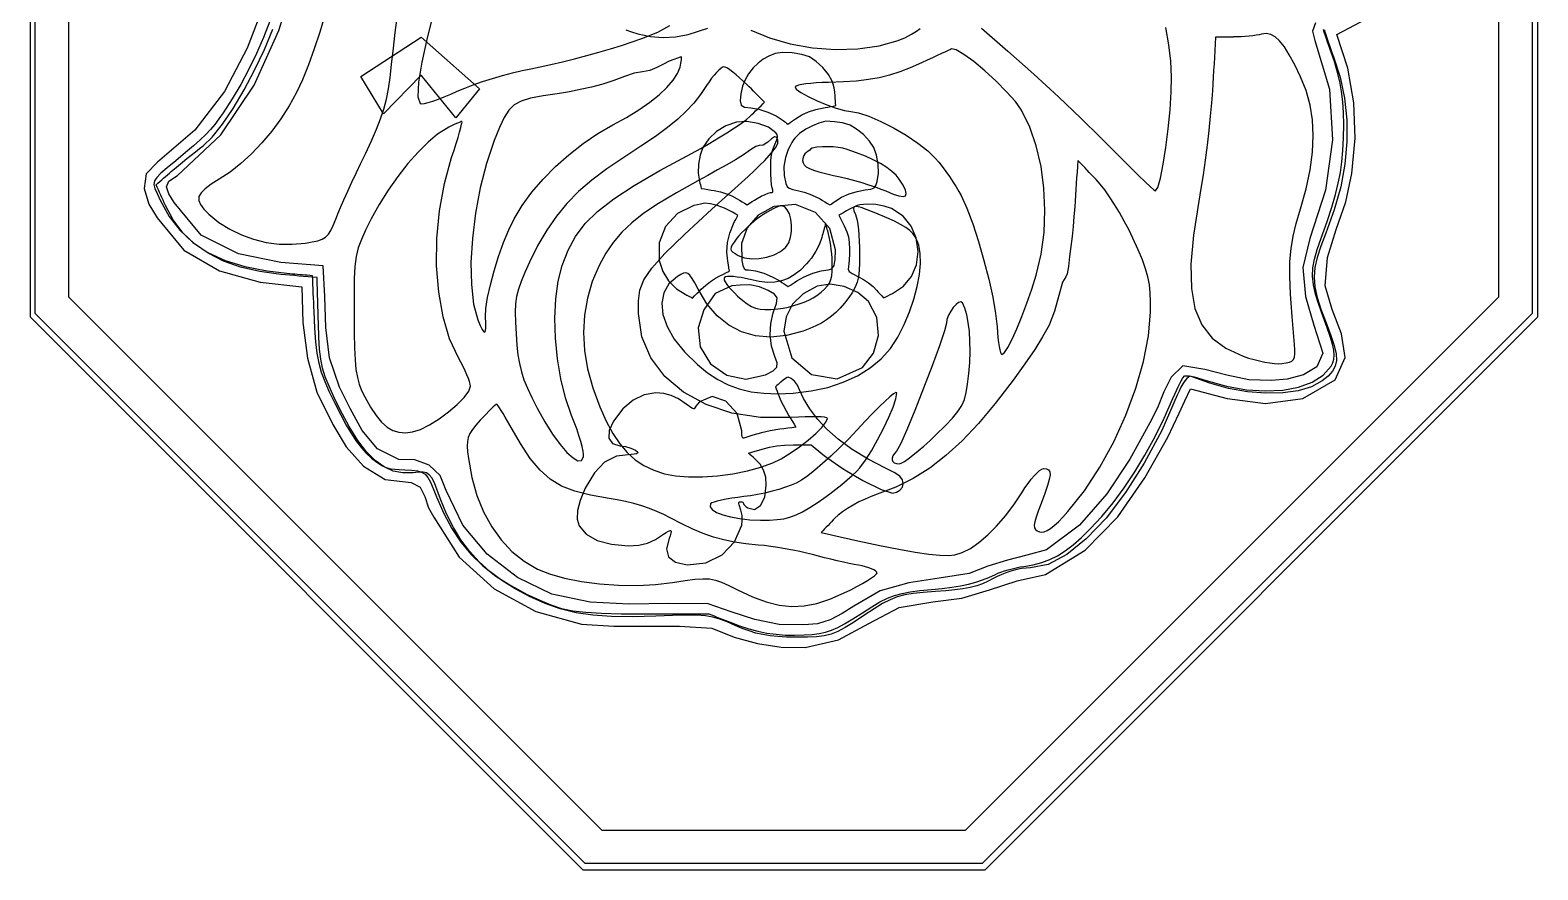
# Model space of a CAD drawing. Extents: x 0 to 60, y 0 to 125.
# Drawn here: x 0.1 to 60.1, y 0.1 to 33.5 of the extents above; entities that cross this region are included whole.
import ezdxf

# ---------------------------------------------------------------- set-up
doc = ezdxf.new("R2010")
doc.units = 0
doc.layers.get('0').update_dxf_attribs({"linetype": 'CONTINUOUS'})
for name, color, linetype in [('grapes', 7, 'CONTINUOUS'), ('outer', 7, 'CONTINUOUS'), ('rose', 7, 'CONTINUOUS'), ('specLid', 7, 'CONTINUOUS'), ('specRim', 7, 'CONTINUOUS'), ('uros_logo', 7, 'CONTINUOUS')]:
    doc.layers.add(name, color=color, linetype=linetype)

msp = doc.modelspace()

# ---------------------------------------------------------------- linework, layer by layer
at = {"color": 1}
msp.add_lwpolyline([(9.668632, 33.887349), (9.413859, 33.238763), (9.135271, 32.602152), (8.834647, 31.981392), (8.513765, 31.380338), (8.174411, 30.802911), (7.818367, 30.252922), (7.646279, 30.006674), (7.481023, 29.787891), (7.310089, 29.58395), (7.12097, 29.382099), (6.901152, 29.169745), (6.638135, 28.934186), (6.319404, 28.662724), (5.932454, 28.342763), (5.586612, 28.060294), (5.334983, 27.846961), (5.168727, 27.680406), (5.079004, 27.538377), (5.05699, 27.398519), (5.093815, 27.238578), (5.180649, 27.036225), (5.308651, 26.769181), (5.669993, 26.122142), (6.101327, 25.563607), (6.609957, 25.089527), (7.203187, 24.695827), (7.88832, 24.378459), (8.672664, 24.133349), (9.563515, 23.956449), (10.568186, 23.843684), (10.666817, 23.836011), (10.765448, 23.828338), (10.86408, 23.820665), (10.962711, 23.812992), (11.061342, 23.805319), (11.159974, 23.797646), (11.258602, 23.789973), (11.357234, 23.7823), (11.36496, 23.603257), (11.372685, 23.424213), (11.380411, 23.245196), (11.388137, 23.066153), (11.395863, 22.887109), (11.403589, 22.708092), (11.411315, 22.529049), (11.41904, 22.350005), (11.451719, 21.686536), (11.491081, 21.142606), (11.544059, 20.687893), (11.617597, 20.292024), (11.718628, 19.924676), (11.854092, 19.55553), (12.030929, 19.154263), (12.256079, 18.690501), (12.492695, 18.228539), (12.713511, 17.825896), (12.922405, 17.477123), (13.123253, 17.176821), (13.319926, 16.91954), (13.516305, 16.69983), (13.716258, 16.512293), (13.923665, 16.351453), (14.044275, 16.270147), (14.154416, 16.20543), (14.261961, 16.155), (14.374787, 16.116741), (14.500782, 16.088484), (14.647816, 16.068111), (14.823777, 16.053294), (15.036539, 16.041653), (15.321064, 16.026042), (15.541623, 16.000378), (15.712219, 15.952647), (15.846841, 15.871182), (15.959488, 15.744182), (16.064159, 15.559873), (16.174845, 15.306429), (16.305544, 14.972101), (16.588825, 14.310881), (16.909468, 13.711309), (17.272728, 13.167723), (17.683867, 12.67446), (18.148136, 12.225886), (18.670791, 11.816311), (19.257095, 11.440126), (19.912298, 11.091644), (20.415922, 10.853889), (20.856934, 10.670692), (21.278971, 10.534934), (21.72568, 10.439393), (22.240702, 10.376899), (22.867682, 10.34036), (23.650261, 10.322633), (24.632085, 10.316812), (24.946286, 10.316812), (25.260483, 10.316812), (25.574681, 10.316812), (25.888877, 10.316812), (26.203075, 10.316812), (26.517272, 10.316812), (26.83147, 10.316812), (27.145666, 10.316812), (27.250504, 10.274531), (27.355343, 10.23233), (27.460176, 10.190023), (27.565014, 10.147822), (27.66985, 10.105621), (27.774686, 10.063394), (27.879522, 10.021193), (27.98436, 9.978992), (28.359632, 9.837757), (28.727429, 9.719912), (29.090646, 9.625032), (29.45216, 9.552536), (29.814856, 9.502054), (30.181621, 9.473029), (30.555334, 9.465092), (30.938887, 9.477527), (31.256131, 9.50081), (31.530051, 9.535577), (31.778286, 9.58852), (32.01848, 9.66636), (32.268273, 9.775845), (32.545305, 9.92372), (32.867218, 10.11676), (33.251657, 10.361659), (33.626823, 10.598937), (33.951083, 10.787347), (34.24544, 10.933926), (34.530901, 11.045791), (34.828465, 11.129929), (35.159141, 11.193482), (35.543932, 11.243435), (36.003839, 11.286933), (36.431107, 11.327864), (36.813974, 11.375356), (37.158941, 11.431078), (37.472504, 11.496483), (37.761153, 11.573079), (38.031386, 11.662429), (38.289696, 11.766066), (38.542579, 11.885526), (38.64461, 11.931907), (38.767575, 11.979109), (38.906799, 12.025729), (39.057606, 12.07047), (39.215311, 12.112009), (39.375244, 12.149077), (39.532721, 12.180404), (39.68307, 12.204481), (40.054704, 12.268986), (40.395392, 12.357542), (40.714601, 12.475467), (41.02178, 12.628132), (41.326394, 12.820828), (41.637901, 13.058926), (41.965754, 13.347772), (42.31942, 13.692682), (42.783348, 14.192612), (43.234175, 14.738315), (43.670933, 15.328283), (44.092652, 15.960981), (44.498367, 16.634875), (44.8871, 17.348429), (45.257885, 18.100137), (45.609751, 18.88841), (45.679786, 19.050149), (45.74925, 19.204401), (45.816348, 19.347594), (45.879242, 19.476076), (45.936136, 19.586248), (45.9852, 19.674487), (46.02462, 19.737113), (46.052584, 19.77061), (46.089335, 19.785955), (46.148207, 19.790453), (46.228627, 19.784368), (46.330039, 19.767699), (46.45188, 19.740632), (46.593593, 19.703194), (46.754611, 19.655542), (46.934377, 19.59781), (47.744922, 19.371406), (48.533642, 19.233929), (49.284527, 19.183526), (49.981577, 19.218266), (50.608785, 19.336429), (51.150143, 19.536083), (51.58965, 19.81543), (51.911299, 20.172565), (51.978884, 20.300491), (52.018868, 20.442307), (52.029663, 20.607751), (52.00966, 20.806532), (51.957252, 21.048441), (51.870847, 21.34316), (51.748842, 21.700427), (51.589648, 22.129978), (51.410744, 22.621494), (51.28122, 23.039298), (51.200483, 23.406037), (51.167947, 23.744386), (51.183028, 24.076967), (51.245118, 24.426481), (51.353637, 24.815551), (51.507997, 25.266851), (51.742548, 25.92905), (51.931156, 26.496713), (52.079119, 26.993706), (52.191747, 27.443789), (52.274334, 27.870826), (52.332182, 28.298631), (52.370594, 28.751015), (52.394883, 29.251818), (52.405916, 29.771777), (52.398693, 30.243794), (52.371343, 30.680383), (52.321977, 31.094112), (52.248725, 31.497495), (52.149699, 31.903075), (52.023025, 32.323418), (51.866812, 32.771043), (51.812408, 32.92031), (51.761656, 33.062868), (51.715658, 33.195363), (51.675537, 33.314463), (51.642398, 33.416788), (51.617342, 33.49897), (51.601493, 33.55767)], dxfattribs=at)
at = {"layer": 'grapes', "color": 7}
for points in [[(29.778057, 32.601935), (29.530751, 32.504343), (29.309422, 32.380383), (29.105495, 32.224464), (28.910394, 32.030922), (28.719478, 31.794755), (28.580792, 31.559858), (28.483798, 31.304376), (28.417951, 31.006297), (28.388479, 30.724595), (28.430194, 30.557749), (28.565578, 30.473849), (28.817107, 30.441094), (29.133279, 30.388918), (29.484095, 30.276232), (29.823126, 30.121054), (30.103958, 29.941428), (30.14854, 29.906371), (30.193125, 29.871287), (30.237707, 29.83623), (30.28229, 29.801173), (30.359286, 29.854142), (30.436282, 29.907112), (30.513279, 29.960081), (30.590275, 30.013051), (30.846508, 30.172939), (31.100929, 30.290123), (31.394928, 30.380319), (31.769896, 30.459218), (31.874787, 30.478268), (31.979678, 30.497318), (32.08457, 30.516368), (32.189461, 30.535418), (32.184328, 30.628974), (32.179195, 30.722531), (32.174062, 30.816061), (32.16893, 30.909644), (32.153584, 31.072892), (32.126641, 31.240717), (32.091949, 31.393461), (32.053378, 31.51128), (31.901309, 31.773562), (31.673696, 32.04759), (31.409049, 32.29278), (31.145884, 32.468511), (30.844177, 32.569573), (30.458677, 32.630978), (30.074798, 32.644392), (29.777957, 32.601517), (29.777973, 32.601535), (29.777986, 32.601556), (29.778002, 32.601593)], [(28.241083, 29.870017), (27.823417, 29.73037), (27.449526, 29.50775), (27.136268, 29.21483), (26.9005, 28.86423), (26.790907, 28.562791), (26.728484, 28.20645), (26.718112, 27.843706), (26.764732, 27.522952), (26.783861, 27.45215), (26.802991, 27.381347), (26.82212, 27.310545), (26.841249, 27.239742), (26.970525, 27.218046), (27.0998, 27.19635), (27.229073, 27.174655), (27.358346, 27.152959), (27.611523, 27.100095), (27.84498, 27.029531), (28.062502, 26.93989), (28.267856, 26.829797), (28.365955, 26.770715), (28.464055, 26.71166), (28.562152, 26.652579), (28.660254, 26.593498), (28.759684, 26.653373), (28.859115, 26.713248), (28.958548, 26.773123), (29.057978, 26.832998), (29.222972, 26.925999), (29.378216, 27.002146), (29.506267, 27.053581), (29.589666, 27.072631), (29.656537, 27.079511), (29.688599, 27.107212), (29.689922, 27.165606), (29.663887, 27.264692), (29.640815, 27.386189), (29.622242, 27.574916), (29.610044, 27.805077), (29.606181, 28.050875), (29.614489, 28.354722), (29.640313, 28.592583), (29.688612, 28.793825), (29.764344, 28.987764), (29.847092, 29.179296), (29.879467, 29.298147), (29.864518, 29.379295), (29.805288, 29.457717), (29.510836, 29.670336), (29.103661, 29.82271), (28.656285, 29.895682), (28.241228, 29.870282), (28.241252, 29.870282), (28.241273, 29.870282), (28.241297, 29.870282)], [(31.51303, 29.842157), (31.271466, 29.730317), (30.995778, 29.59837), (30.750446, 29.423004), (30.560872, 29.241553), (30.512054, 29.172126), (30.44649, 29.062827), (30.372772, 28.92863), (30.29948, 28.784459), (30.187135, 28.465874), (30.131617, 28.109771), (30.135718, 27.754727), (30.202229, 27.439264), (30.255204, 27.322186), (30.336706, 27.246859), (30.48192, 27.193281), (30.726027, 27.141476), (30.936943, 27.089776), (31.159592, 27.014476), (31.375897, 26.922401), (31.567762, 26.820484), (31.665801, 26.761455), (31.763842, 26.7024), (31.861881, 26.643371), (31.959922, 26.584343), (32.009695, 26.619771), (32.059469, 26.655198), (32.109242, 26.690653), (32.159016, 26.72608), (32.424144, 26.887529), (32.721504, 27.020217), (33.037752, 27.119119), (33.359525, 27.179205), (33.591753, 27.212093), (33.719663, 27.25866), (33.787372, 27.349994), (33.83899, 27.517105), (33.886578, 27.840717), (33.87692, 28.204783), (33.814754, 28.561785), (33.704827, 28.864178), (33.532197, 29.123654), (33.292676, 29.381517), (33.023229, 29.602973), (32.760826, 29.75323), (32.463392, 29.845411), (32.136841, 29.892348), (31.79886, 29.909811), (31.513099, 29.84221), (31.513083, 29.842183), (31.513067, 29.842183), (31.513054, 29.842157)], [(26.550147, 26.555239), (25.896211, 26.23631), (25.417288, 25.718574), (25.159127, 25.074181), (25.167461, 24.375179), (25.313606, 23.933192), (25.541725, 23.559548), (25.856716, 23.247975), (26.263505, 22.992387), (26.319443, 22.96413), (26.375379, 22.935846), (26.431317, 22.907588), (26.487253, 22.879304), (26.5757, 22.967754), (26.664148, 23.056178), (26.752595, 23.144628), (26.841043, 23.233078), (27.008667, 23.384288), (27.203519, 23.534492), (27.40142, 23.666307), (27.578188, 23.762377), (27.727034, 23.832121), (27.848933, 23.892288), (27.931298, 23.936447), (27.961548, 23.958142), (27.955992, 23.995396), (27.940804, 24.082047), (27.918315, 24.205131), (27.890801, 24.351684), (27.858075, 24.70858), (27.888129, 25.085161), (27.978627, 25.465711), (28.127235, 25.834488), (28.168468, 25.918122), (28.209703, 26.001757), (28.250938, 26.085392), (28.292171, 26.169), (28.220273, 26.211042), (28.148375, 26.253085), (28.076477, 26.295127), (28.00458, 26.337169), (27.762838, 26.453454), (27.478559, 26.553942), (27.201953, 26.623395), (26.983225, 26.646679), (26.916626, 26.638477), (26.812778, 26.618633), (26.685889, 26.589979)], [(29.731843, 26.527061), (29.107712, 26.179583), (28.667075, 25.671637), (28.439105, 25.052379), (28.452969, 24.370972), (28.500279, 24.168301), (28.548407, 24.055906), (28.616209, 24.007672), (28.722542, 23.997354), (29.00172, 23.962614), (29.329488, 23.868237), (29.664096, 23.72896), (29.963774, 23.559495), (30.048488, 23.502768), (30.133202, 23.446042), (30.217916, 23.389315), (30.302631, 23.332615), (30.386956, 23.389209), (30.471284, 23.445803), (30.555609, 23.502424), (30.639937, 23.559019), (30.9398, 23.728749), (31.275347, 23.868184), (31.604793, 23.962614), (31.886349, 23.997354), (32.03455, 24.035851), (32.127599, 24.166978), (32.174142, 24.414231), (32.18282, 24.800999), (31.953096, 25.647004), (31.380593, 26.27822), (30.596456, 26.602361)], [(33.156095, 26.589688), (33.04569, 26.55926), (32.908726, 26.496422), (32.762631, 26.426572), (32.624854, 26.351616), (32.547395, 26.306213), (32.469935, 26.260811), (32.392476, 26.215408), (32.315017, 26.170032), (32.367415, 26.064305), (32.419813, 25.958577), (32.472211, 25.852876), (32.524609, 25.747149), (32.62999, 25.51421), (32.6949, 25.308179), (32.728544, 25.089368), (32.74016, 24.818064), (32.738837, 24.607086), (32.72992, 24.406796), (32.71513, 24.239844), (32.696054, 24.128825), (32.679729, 24.022648), (32.720938, 23.939992), (32.849544, 23.850669), (33.095418, 23.72441), (33.298184, 23.611829), (33.496069, 23.478453), (33.674284, 23.335208), (33.818048, 23.192941), (33.8863, 23.115392), (33.954549, 23.037869), (34.022801, 22.96032), (34.091053, 22.882797), (34.180543, 22.927379), (34.27003, 22.971988), (34.359523, 23.01657), (34.449013, 23.061179), (34.88552, 23.354602), (35.204157, 23.736819), (35.399356, 24.198728), (35.46555, 24.731175), (35.397793, 25.273333), (35.197371, 25.742016), (34.86806, 26.131059), (34.413633, 26.434404), (34.124046, 26.540396), (33.784568, 26.605721), (33.445287, 26.608367), (33.156293, 26.589582), (33.156275, 26.589582), (33.156259, 26.589582), (33.156241, 26.589582)], [(28.056488, 23.366296), (27.399475, 23.053188), (26.938595, 22.405356), (26.723039, 21.688971), (26.802009, 20.942052), (27.212841, 20.25694), (27.850825, 19.813419), (28.612433, 19.655913), (29.394147, 19.828897), (29.697812, 19.986139), (29.844976, 20.126051), (29.860983, 20.296892), (29.771191, 20.546897), (29.638847, 20.963536), (29.583015, 21.415339), (29.605001, 21.867511), (29.706093, 22.285235), (29.833675, 22.665098), (29.854604, 22.889967), (29.751885, 23.037075), (29.508534, 23.183707), (29.162793, 23.323143), (28.77502, 23.403893), (28.390998, 23.397543), (28.056531, 23.366349), (28.056523, 23.366349), (28.056515, 23.366349), (28.056504, 23.366349)], [(31.447456, 23.346188), (30.888495, 23.049881), (30.474102, 22.64155), (30.216501, 22.137783), (30.127921, 21.555197), (30.4421, 20.499298), (31.226447, 19.834612), (32.24369, 19.67028), (33.256539, 20.115494), (33.695601, 20.685671), (33.886784, 21.382319), (33.82099, 22.102699), (33.489131, 22.744102), (33.067065, 23.101131), (32.531133, 23.336689), (31.963785, 23.426462)], [(30.010285, 19.540502), (29.954667, 19.49293), (29.899051, 19.445357), (29.843436, 19.397785), (29.78782, 19.350213), (29.8217, 19.261499), (29.855583, 19.172784), (29.889465, 19.084043), (29.923345, 18.995328), (29.997373, 18.822105), (30.098798, 18.612846), (30.214255, 18.393904), (30.330383, 18.191656), (30.398267, 18.079473), (30.466154, 17.96729), (30.534041, 17.855106), (30.601925, 17.742923), (30.443392, 17.721492), (30.284859, 17.70006), (30.126326, 17.678629), (29.967793, 17.657198), (29.585891, 17.59645), (29.230764, 17.520276), (28.886724, 17.424841), (28.538085, 17.306228), (28.498321, 17.309932), (28.471185, 17.357637), (28.455654, 17.45294), (28.450707, 17.599413), (28.266887, 18.281165), (27.820181, 18.771517), (27.267715, 18.96326), (26.766618, 18.749107), (26.687894, 18.659969), (26.623426, 18.57763), (26.579868, 18.511273), (26.56386, 18.470051), (26.538328, 18.465553), (26.468806, 18.49889), (26.365909, 18.564136), (26.240267, 18.655153), (25.929479, 18.868698), (25.644216, 19.00779), (25.355495, 19.083302), (25.034336, 19.106056), (24.571966, 19.032872), (24.130549, 18.817237), (23.718825, 18.464944), (23.345541, 17.981815), (23.174543, 17.607959), (23.165256, 17.299614), (23.309552, 17.087974), (23.599345, 17.004259), (23.818949, 16.974467), (24.043117, 16.90938), (24.223505, 16.826354), (24.311759, 16.742719), (24.305462, 16.706762), (24.259488, 16.680833), (24.174197, 16.665222), (24.049938, 16.659931), (23.471998, 16.586112), (22.994264, 16.350527), (22.588163, 15.932062), (22.225118, 15.309551), (22.024654, 14.830814), (21.916622, 14.422377), (21.900879, 14.08334), (21.977254, 13.81275), (22.255296, 13.488239), (22.696378, 13.240113), (23.266594, 13.082024), (23.932034, 13.027573), (24.348692, 13.051121), (24.698265, 13.127559), (25.017532, 13.268794), (25.343279, 13.486704), (25.442292, 13.556105), (25.52998, 13.606349), (25.596827, 13.632807), (25.633315, 13.630161), (25.640962, 13.591876), (25.629108, 13.520201), (25.600068, 13.4254), (25.556179, 13.317715), (25.450192, 12.904727), (25.539275, 12.585904), (25.816235, 12.37138), (26.273895, 12.271262), (27.017385, 12.348414), (27.666429, 12.664036), (28.164277, 13.177168), (28.454186, 13.846802), (28.474056, 14.02357), (28.461753, 14.224786), (28.418724, 14.437934), (28.346458, 14.650474), (28.329895, 14.706169), (28.334155, 14.744163), (28.360005, 14.765859), (28.408207, 14.772738), (28.45181, 14.767446), (28.487537, 14.752894), (28.511693, 14.731198), (28.520583, 14.704687), (28.53368, 14.66963), (28.569362, 14.624518), (28.622188, 14.575226), (28.686718, 14.527575), (28.960998, 14.466456), (29.198591, 14.624439), (29.365831, 14.96046), (29.429059, 15.433429), (29.403447, 15.7545), (29.321916, 16.027101), (29.177461, 16.26713), (28.963062, 16.490492), (28.901644, 16.544255), (28.840226, 16.597992), (28.778806, 16.651755), (28.717388, 16.705518), (28.854395, 16.746608), (28.991398, 16.787724), (29.128405, 16.828814), (29.265409, 16.869904), (29.56012, 16.947877), (29.846333, 16.9991), (30.153797, 17.027569), (30.51226, 17.037359), (30.686967, 17.037359), (30.861674, 17.037359), (31.036381, 17.037359), (31.211088, 17.037359), (31.366713, 16.911523), (31.522341, 16.785687), (31.677966, 16.659851), (31.833594, 16.534016), (32.483077, 16.080044), (33.271556, 15.619669), (33.995573, 15.262825), (34.451645, 15.119448), (34.607752, 15.151277), (34.745071, 15.234912), (34.84275, 15.352466), (34.879942, 15.486107), (34.851814, 15.651763), (34.743214, 15.793341), (34.517818, 15.942434), (34.139302, 16.130658), (33.479027, 16.471283), (32.850194, 16.856595), (32.28946, 17.262228), (31.833467, 17.663786), (31.483593, 18.05103), (31.164355, 18.472564), (30.908905, 18.880578), (30.750398, 19.227129), (30.665763, 19.409639), (30.54863, 19.569817), (30.420428, 19.683747), (30.302599, 19.727483), (30.257927, 19.712666), (30.187915, 19.671947), (30.102167, 19.611542), (30.010271, 19.537697), (30.010293, 19.537882), (30.010309, 19.538067), (30.01033, 19.538253)]]:
    msp.add_lwpolyline(points, close=True, dxfattribs=at)
at = {"layer": 'outer', "color": 7}
for points in [[(51.282787, 33.831569), (51.159951, 33.501758), (51.262459, 33.126828), (51.841298, 31.185737), (51.960718, 29.175671), (51.680564, 27.170183), (51.060674, 25.242826), (50.776054, 24.091995), (50.888933, 22.943175), (51.217509, 21.80507), (51.579975, 20.686465), (51.339706, 20.144625), (50.810545, 19.820457), (50.155321, 19.656707), (49.536863, 19.596143), (48.635708, 19.619691), (47.757217, 19.807757), (46.885601, 20.037124), (46.005062, 20.18463), (45.545111, 19.735261), (45.242991, 19.143309), (44.993815, 18.504843), (44.692695, 17.91596), (43.899789, 16.471124), (42.981286, 15.083623), (41.889951, 13.848469), (40.57855, 12.860568), (39.801413, 12.65078), (39.021935, 12.446495), (38.250701, 12.21345), (37.498282, 11.91754), (36.305369, 11.73339), (35.106264, 11.554029), (33.955226, 11.231555), (32.906529, 10.61804), (32.449496, 10.32385), (31.971942, 10.083264), (31.46636, 9.924302), (30.925256, 9.874905), (30.925256, 9.874905), (30.925272, 9.874958), (29.935429, 9.887128), (28.97388, 10.089164), (28.034107, 10.394229), (27.109592, 10.715539), (25.548493, 10.732472), (23.976901, 10.706543), (22.418249, 10.781341), (20.895966, 11.100243), (19.524872, 11.768368), (18.318261, 12.686022), (17.348458, 13.839738), (16.687783, 15.216126), (16.452796, 15.817895), (16.012286, 16.22821), (15.437489, 16.443555), (14.799656, 16.460488), (13.956958, 16.876942), (13.344374, 17.607218), (12.869248, 18.483544), (12.438925, 19.338148), (12.04886, 20.494298), (11.897997, 21.703999), (11.857694, 22.935555), (11.799319, 24.157268), (10.114055, 24.294216), (8.428253, 24.642328), (6.942782, 25.378478), (5.85853, 26.679566), (5.647782, 27.022017), (5.560109, 27.297474), (5.654698, 27.532477), (5.99074, 27.753642), (7.725832, 29.377099), (9.043612, 31.342608), (10.022351, 33.52151), (10.740319, 35.78516)], [(9.471946, 34.644023), (8.771748, 32.824989), (7.862963, 31.095355), (6.691954, 29.55085), (5.205089, 28.287174), (4.743611, 27.819232), (4.666477, 27.232281), (4.852738, 26.617231), (5.181443, 26.065072), (6.25047, 24.787082), (7.670878, 23.965233), (9.286227, 23.508483), (10.940074, 23.325815), (10.989839, 21.901722), (11.167441, 20.490885), (11.54226, 19.129577), (12.183694, 17.854207), (12.707257, 16.960127), (13.401979, 16.18511), (14.266602, 15.665627), (15.299864, 15.538151), (15.652508, 15.361065), (15.843998, 14.977631), (15.986796, 14.530353), (16.193382, 14.161789), (17.200045, 12.576723), (18.594811, 11.309687), (20.257564, 10.404891), (22.068186, 9.906575), (23.366729, 9.831831), (24.672437, 9.831831), (25.974255, 9.82892), (27.261124, 9.742904), (28.154588, 9.393839), (29.07497, 9.136162), (30.017214, 8.991435), (30.976281, 8.982095), (32.301973, 9.277264), (33.502448, 9.933827), (34.709217, 10.567134), (36.053787, 10.792559), (37.204565, 10.93628), (38.309328, 11.264602), (39.406716, 11.630335), (40.53537, 11.886452), (42.119562, 12.851413), (43.415396, 14.179304), (44.490284, 15.723729), (45.411647, 17.338402), (45.638742, 17.818885), (45.861801, 18.301326), (46.084916, 18.783661), (46.312188, 19.26388), (47.767491, 18.876847), (49.297579, 18.688491), (50.775049, 18.878382), (52.072494, 19.626147), (52.464035, 20.508453), (52.315513, 21.457619), (51.944742, 22.424856), (51.669531, 23.361428), (51.761418, 24.498316), (52.105387, 25.602474), (52.496057, 26.705549), (52.728041, 27.839208), (52.861232, 29.240124), (52.811065, 30.644823), (52.570148, 32.027006), (52.131088, 33.360442), (53.543196, 34.102722)]]:
    msp.add_lwpolyline(points, dxfattribs=at)
at = {"layer": 'rose', "color": 7}
for points in [[(16.195599, 34.279078), (15.926256, 33.232804), (15.719524, 32.268464), (15.593066, 31.460692), (15.564547, 30.884059), (15.651629, 30.613126), (15.715497, 30.602278), (15.826124, 30.616036), (15.977432, 30.652443), (16.163357, 30.709434), (16.377823, 30.785026), (16.614762, 30.87718), (16.868101, 30.98386), (17.131771, 31.103108), (17.425046, 31.230742), (17.763231, 31.361447), (18.134312, 31.491516), (18.526265, 31.617299), (18.927072, 31.735038), (19.324711, 31.841136), (19.707164, 31.931809), (20.062404, 32.003405), (20.431259, 32.075477), (20.852714, 32.167473), (21.312017, 32.275635), (21.794413, 32.396179), (22.285147, 32.525309), (22.769461, 32.659225), (23.232603, 32.794168), (23.659818, 32.926348), (24.479013, 33.200594), (25.113753, 33.455107), (25.591416, 33.722289)], [(11.845416, 34.096642), (11.655562, 33.456853), (11.437831, 32.796171), (11.203723, 32.151333), (10.964732, 31.559011), (10.732354, 31.055959), (10.440823, 30.526104), (10.110068, 30.010246), (9.74634, 29.515423), (9.355902, 29.048645), (8.945012, 28.616924), (8.519928, 28.227299), (8.086911, 27.886781), (7.652214, 27.602354), (7.33197, 27.404022), (7.093154, 27.227862), (6.933552, 27.066361), (6.85095, 26.911871), (6.843144, 26.756825), (6.907898, 26.593683), (7.043005, 26.414824), (7.246255, 26.212683), (7.644575, 25.889441), (8.077513, 25.614222), (8.539401, 25.388691), (9.024567, 25.214543), (9.527344, 25.093469), (10.042062, 25.027165), (10.563047, 25.017375), (11.084634, 25.065714), (11.360329, 25.11109), (11.578867, 25.160568), (11.751061, 25.222718), (11.887736, 25.306088), (11.999711, 25.419198), (12.097805, 25.570645), (12.192841, 25.768924), (12.295636, 26.022633), (12.377337, 26.224219), (12.48747, 26.48232), (12.621201, 26.786246), (12.773693, 27.125389), (12.940114, 27.489059), (13.115625, 27.866593), (13.295393, 28.247355), (13.474585, 28.620708), (13.71843, 29.136592), (13.917699, 29.59067), (14.078433, 30.003579), (14.206684, 30.395929), (14.308499, 30.788359), (14.389927, 31.201453), (14.457017, 31.655928), (14.515815, 32.172341), (14.586009, 32.820853), (14.661061, 33.441344), (14.740732, 34.032296)], [(28.818866, 33.541086), (29.554408, 33.226253), (30.383707, 32.989144), (31.270656, 32.834292), (32.17915, 32.766122), (33.073074, 32.789167), (33.916322, 32.907909), (34.672787, 33.12681), (34.962251, 33.249182), (35.208613, 33.373983), (35.405754, 33.495469), (35.547555, 33.607819)], [(37.996127, 33.608528), (39.041281, 32.7), (40.07269, 31.77962), (41.054519, 30.878926), (41.950938, 30.029482), (42.726111, 29.262878), (43.147182, 28.836793), (43.544224, 28.439283), (43.90824, 28.07908), (44.230243, 27.764834), (44.50124, 27.505278), (44.71224, 27.309116), (44.854255, 27.185053), (44.918289, 27.141767), (45.008689, 27.278001), (45.111798, 27.649449), (45.219748, 28.200153), (45.324676, 28.874179), (45.418717, 29.615568), (45.494009, 30.368386), (45.542685, 31.076676), (45.556893, 31.684476), (45.526196, 32.295849), (45.44912, 32.95187), (45.329796, 33.636114)], [(51.646332, 33.554715), (51.645538, 33.5286), (51.660567, 33.462698), (51.689983, 33.361397), (51.732316, 33.229158), (51.786117, 33.070361), (51.849921, 32.889426), (51.922279, 32.690771), (52.001726, 32.478798), (52.264113, 31.663151), (52.44037, 30.825613), (52.530593, 29.968416), (52.534879, 29.093783), (52.453324, 28.203936), (52.286031, 27.301099), (52.033092, 26.387467), (51.694605, 25.465315), (51.492075, 24.945699), (51.347644, 24.495352), (51.261379, 24.090117), (51.23336, 23.705889), (51.263655, 23.318539), (51.35233, 22.90391), (51.499465, 22.437926), (51.70512, 21.89643), (51.89798, 21.394913), (52.032359, 20.98756), (52.107093, 20.657572), (52.12101, 20.388147), (52.072988, 20.162431), (51.96185, 19.96365), (51.786442, 19.775002), (51.545603, 19.579607), (51.122653, 19.346192), (50.593992, 19.187442), (49.979923, 19.102669), (49.300738, 19.091028), (48.576743, 19.15204), (47.828232, 19.284861), (47.075505, 19.488776), (46.338866, 19.763095), (46.287439, 19.765741), (46.226259, 19.734044), (46.157603, 19.671894), (46.083752, 19.582385), (46.006986, 19.468588), (45.92959, 19.333571), (45.853845, 19.18043), (45.782032, 19.012235), (45.16341, 17.604493), (44.471146, 16.304516), (43.726194, 15.136963), (42.949501, 14.126414), (42.162022, 13.297554), (41.384708, 12.675016), (40.638507, 12.283406), (39.944375, 12.14741), (39.774902, 12.138944), (39.58962, 12.114337), (39.394092, 12.075232), (39.193888, 12.023268), (38.994566, 11.960032), (38.801693, 11.88714), (38.620837, 11.80623), (38.457558, 11.718865), (38.254731, 11.610306), (38.036958, 11.516247), (37.79974, 11.435681), (37.538575, 11.367578), (37.248963, 11.31093), (36.926396, 11.264708), (36.566377, 11.227904), (36.164401, 11.199488), (35.673517, 11.167182), (35.27337, 11.127574), (34.937791, 11.071932), (34.640613, 10.991473), (34.355676, 10.87749), (34.056805, 10.721254), (33.71784, 10.513979), (33.312609, 10.246988), (32.901148, 9.974864), (32.564619, 9.766928), (32.276125, 9.614581), (32.008751, 9.509277), (31.735592, 9.44247), (31.429742, 9.405534), (31.064294, 9.389924), (30.612339, 9.387013), (30.231537, 9.393099), (29.888616, 9.411355), (29.575778, 9.443052), (29.285231, 9.489804), (29.009178, 9.553198), (28.739827, 9.63469), (28.469386, 9.735813), (28.190052, 9.858077), (27.870341, 10.000979), (27.584503, 10.109749), (27.3049, 10.187616), (27.003894, 10.237754), (26.653842, 10.263419), (26.227112, 10.267917), (25.696056, 10.254158), (25.033042, 10.225742), (24.097325, 10.197114), (23.269346, 10.207698), (22.528825, 10.261408), (21.855495, 10.362214), (21.229084, 10.514032), (20.629316, 10.72083), (20.035922, 10.986525), (19.428627, 11.315058), (18.905506, 11.646052), (18.431637, 12.002895), (18.004277, 12.388869), (17.620665, 12.807307), (17.278051, 13.261491), (16.97368, 13.754754), (16.704802, 14.290376), (16.468665, 14.871692), (16.331584, 15.242532), (16.218922, 15.521641), (16.118412, 15.720845), (16.017796, 15.851946), (15.904814, 15.926797), (15.767202, 15.957224), (15.592701, 15.954578), (15.369049, 15.931559), (14.963472, 15.922564), (14.580638, 15.996488), (14.21545, 16.157699), (13.862808, 16.410535), (13.517612, 16.759414), (13.174765, 17.208756), (12.829169, 17.762925), (12.47572, 18.426341), (12.222347, 18.942543), (12.026092, 19.371671), (11.878997, 19.745183), (11.773108, 20.094539), (11.700478, 20.451144), (11.653149, 20.846537), (11.623161, 21.312098), (11.60255, 21.879312), (11.595856, 22.105636), (11.589162, 22.331934), (11.582468, 22.558232), (11.575774, 22.784557), (11.56908, 23.010855), (11.562386, 23.237153), (11.555692, 23.463478), (11.548998, 23.689776), (11.369471, 23.705915), (11.189945, 23.722055), (11.01042, 23.738194), (10.830895, 23.754334), (10.651368, 23.770474), (10.471843, 23.786613), (10.292315, 23.802753), (10.11279, 23.818892), (9.273013, 23.930202), (8.509527, 24.107447), (7.822017, 24.35081), (7.210174, 24.660479), (6.673681, 25.03661), (6.212229, 25.479417), (5.825507, 25.989084), (5.5132, 26.565796), (5.466819, 26.668666), (5.420438, 26.771509), (5.374056, 26.874379), (5.327675, 26.977223), (5.281296, 27.080066), (5.234912, 27.182936), (5.188533, 27.28578), (5.142152, 27.38865), (5.217767, 27.453499), (5.293379, 27.518322), (5.368992, 27.583171), (5.444605, 27.648021), (5.52022, 27.71287), (5.595832, 27.777693), (5.671445, 27.842542), (5.747058, 27.907392), (5.882241, 28.022035), (6.034779, 28.149221), (6.199442, 28.284687), (6.371001, 28.424202), (6.544229, 28.563558), (6.713898, 28.698522), (6.87478, 28.824834), (7.021648, 28.938314), (7.380933, 29.283621), (7.783629, 29.790484), (8.211003, 30.425536), (8.644326, 31.155442), (9.064871, 31.946731), (9.453906, 32.76614), (9.7927, 33.580252)]]:
    msp.add_lwpolyline(points, dxfattribs=at)
for points in [[(48.021025, 33.26116), (47.932245, 33.26116), (47.843461, 33.26116), (47.754677, 33.26116), (47.665894, 33.26116), (47.577113, 33.26116), (47.488332, 33.26116), (47.399548, 33.26116), (47.310765, 33.26116), (47.294546, 32.994195), (47.278327, 32.727231), (47.262108, 32.460266), (47.245889, 32.193296), (47.22967, 31.926332), (47.213451, 31.659367), (47.197232, 31.392376), (47.181013, 31.125412), (47.146498, 30.650379), (47.097971, 30.118249), (47.037654, 29.54704), (46.967778, 28.954797), (46.890575, 28.359459), (46.808274, 27.779095), (46.723102, 27.231672), (46.637287, 26.735208), (46.423821, 25.380277), (46.324171, 24.228705), (46.343618, 23.262156), (46.487427, 22.462268), (46.760882, 21.810652), (47.169258, 21.289), (47.717829, 20.878896), (48.411873, 20.562058), (48.620219, 20.492525), (48.836577, 20.430163), (49.054638, 20.376188), (49.268099, 20.331764), (49.470648, 20.298083), (49.655975, 20.276387), (49.817781, 20.267656), (49.94975, 20.273212), (50.118927, 20.296495), (50.249028, 20.327213), (50.344307, 20.371769), (50.409011, 20.436592), (50.447392, 20.528138), (50.46369, 20.652863), (50.462102, 20.817222), (50.446995, 21.027645), (50.353898, 22.14072), (50.291676, 23.030831), (50.262519, 23.746846), (50.268631, 24.337555), (50.312195, 24.851772), (50.395409, 25.338315), (50.520469, 25.84605), (50.68957, 26.423767), (50.911743, 27.227386), (51.070416, 27.977189), (51.165592, 28.679207), (51.19726, 29.339422), (51.165425, 29.963786), (51.070088, 30.558357), (50.911246, 31.129063), (50.688898, 31.68191), (50.455599, 32.162816), (50.242244, 32.557172), (50.044413, 32.869756), (49.857694, 33.105407), (49.677666, 33.26888), (49.499914, 33.365032), (49.320015, 33.398653), (49.133561, 33.37455), (49.038237, 33.352801), (48.921281, 33.332375), (48.787259, 33.313828), (48.64074, 33.29745), (48.486282, 33.283824), (48.328447, 33.273373), (48.171806, 33.266467), (48.020917, 33.263716), (48.020917, 33.263755), (48.020917, 33.263795), (48.020917, 33.263813), (48.020917, 33.263853), (48.020917, 33.263893), (48.020917, 33.263933), (48.020917, 33.263972)], [(24.498465, 31.879421), (24.16536, 31.823859), (23.782662, 31.689927), (23.363892, 31.526785), (22.922573, 31.383566), (22.472223, 31.271409), (22.026361, 31.171026), (21.598503, 31.085936), (21.202178, 31.019684), (20.547081, 30.919831), (20.04737, 30.825533), (19.672541, 30.714805), (19.39209, 30.565527), (19.175518, 30.355739), (18.992316, 30.063375), (18.811981, 29.66642), (18.604008, 29.142837), (18.294112, 28.232379), (18.043001, 27.257337), (17.853883, 26.252741), (17.729965, 25.253595), (17.674455, 24.294904), (17.690569, 23.411646), (17.781503, 22.638904), (17.950469, 22.01163), (18.042991, 21.785517), (18.119881, 21.628407), (18.181209, 21.540381), (18.227053, 21.521331), (18.257488, 21.571522), (18.27257, 21.690876), (18.272411, 21.879391), (18.257092, 22.137148), (18.26741, 22.461898), (18.333231, 22.894359), (18.445591, 23.403814), (18.595536, 23.959492), (18.774103, 24.530674), (18.972329, 25.08659), (19.181257, 25.596548), (19.391924, 26.029803), (19.713813, 26.559234), (20.101943, 27.087633), (20.547464, 27.606534), (21.041521, 28.107602), (21.575267, 28.582396), (22.139843, 29.022531), (22.7264, 29.419591), (23.326083, 29.765163), (23.868162, 30.065333), (24.35745, 30.367619), (24.790578, 30.669165), (25.164186, 30.967032), (25.474902, 31.258312), (25.719361, 31.540173), (25.894197, 31.809651), (25.996049, 32.063862), (26.016025, 32.145275), (26.032058, 32.22121), (26.044018, 32.290028), (26.051743, 32.350062), (26.055051, 32.399671), (26.053728, 32.437131), (26.047695, 32.460838), (26.036742, 32.469119), (25.993572, 32.457081), (25.895179, 32.422592), (25.747872, 32.368027), (25.55796, 32.295875), (25.331754, 32.185676), (25.075564, 32.047511), (24.795701, 31.929375), (24.498473, 31.879315), (24.49847, 31.879315), (24.498468, 31.879315), (24.498465, 31.879315), (24.498462, 31.879315), (24.498457, 31.879315), (24.498457, 31.879315), (24.498452, 31.879315)], [(35.609975, 32.24063), (35.156776, 32.039441), (34.735501, 31.875082), (34.328792, 31.743981), (33.91928, 31.642381), (33.489607, 31.566657), (33.022414, 31.513132), (32.500333, 31.478128), (31.906008, 31.45802), (31.655538, 31.449553), (31.418254, 31.435795), (31.199613, 31.417538), (31.005062, 31.395313), (30.840052, 31.369913), (30.710041, 31.342211), (30.620475, 31.312843), (30.576805, 31.282521), (30.619279, 31.189203), (30.803947, 31.053816), (31.093086, 30.893108), (31.448975, 30.72396), (31.833883, 30.563093), (32.210093, 30.427362), (32.539881, 30.333567), (32.785522, 30.29851), (33.100236, 30.248689), (33.510499, 30.111238), (33.983711, 29.904122), (34.48728, 29.645201), (34.988604, 29.352387), (35.455093, 29.043565), (35.854148, 28.736675), (36.153172, 28.449576), (36.289396, 28.287836), (36.431972, 28.106596), (36.57667, 27.911969), (36.719259, 27.710118), (36.855517, 27.507183), (36.98121, 27.309275), (37.092115, 27.122558), (37.183999, 26.953146), (37.410628, 26.450173), (37.644261, 25.827794), (37.874469, 25.12432), (38.090819, 24.377957), (38.282877, 23.626964), (38.440209, 22.909625), (38.552379, 22.264175), (38.608955, 21.728843), (38.623719, 21.508445), (38.642954, 21.302785), (38.665867, 21.116412), (38.691637, 20.9538), (38.719458, 20.819444), (38.748512, 20.717871), (38.777987, 20.65355), (38.80707, 20.631061), (38.906442, 20.70607), (39.045226, 20.91689), (39.213827, 21.241216), (39.402641, 21.656797), (39.602063, 22.141408), (39.802495, 22.672771), (39.994331, 23.228633), (40.167972, 23.786745), (40.364187, 24.621162), (40.479955, 25.490291), (40.517002, 26.374846), (40.477048, 27.255538), (40.361816, 28.113079), (40.173034, 28.928154), (39.912416, 29.681475), (39.581695, 30.353755), (39.340575, 30.692527), (38.992148, 31.088238), (38.574728, 31.507523), (38.126635, 31.91686), (37.686184, 32.282884), (37.29169, 32.572132), (36.981472, 32.751154), (36.793842, 32.786553), (36.751866, 32.768006), (36.669893, 32.730734), (36.552778, 32.677045), (36.405373, 32.609168), (36.232534, 32.529357), (36.039119, 32.439835), (35.829976, 32.342865)], [(27.051707, 31.334671), (26.804684, 30.972165), (26.540598, 30.637176), (26.244455, 30.316634), (25.901241, 29.997546), (25.495955, 29.66687), (25.013585, 29.311588), (24.439138, 28.918708), (23.7576, 28.475134), (23.077857, 28.019019), (22.48079, 27.569334), (21.955164, 27.113536), (21.489735, 26.639138), (21.07326, 26.133705), (20.694493, 25.584694), (20.342195, 24.979619), (20.005124, 24.306017), (19.814884, 23.890171), (19.669207, 23.541053), (19.563413, 23.233766), (19.492828, 22.943413), (19.452772, 22.645095), (19.438564, 22.313943), (19.445549, 21.925085), (19.469018, 21.453597), (19.500411, 21.008436), (19.542442, 20.621695), (19.600362, 20.274958), (19.679409, 19.949891), (19.784824, 19.628079), (19.921852, 19.291158), (20.095734, 18.920715), (20.311708, 18.498414), (20.619092, 17.948795), (20.925919, 17.464793), (21.221517, 17.057626), (21.495215, 16.738433), (21.736335, 16.518405), (21.934209, 16.408735), (22.078166, 16.420642), (22.157528, 16.565183), (22.15938, 16.655327), (22.139562, 16.792011), (22.1002, 16.968541), (22.043254, 17.178091), (21.970698, 17.413967), (21.884483, 17.669369), (21.786582, 17.937577), (21.678952, 18.211844), (21.437647, 18.908068), (21.248615, 19.667528), (21.113429, 20.465485), (21.033663, 21.277226), (21.010882, 22.07804), (21.046664, 22.843215), (21.142576, 23.548038), (21.300193, 24.167825), (21.537556, 24.783166), (21.832484, 25.331382), (22.214278, 25.837848), (22.712237, 26.327988), (23.355661, 26.827151), (24.173851, 27.360789), (25.196105, 27.954276), (26.45173, 28.633011), (26.816852, 28.830893), (27.180173, 29.037321), (27.532121, 29.246209), (27.86312, 29.451473), (28.163599, 29.647053), (28.423976, 29.826837), (28.634682, 29.984793), (28.786143, 30.11481), (28.858048, 30.183892), (28.929954, 30.253002), (29.00186, 30.322111), (29.073763, 30.39122), (29.145669, 30.460329), (29.217575, 30.529438), (29.289481, 30.598547), (29.361384, 30.667656), (29.273449, 30.755604), (29.185513, 30.843525), (29.097573, 30.931472), (29.009636, 31.01942), (28.921702, 31.107341), (28.833765, 31.195288), (28.745825, 31.283209), (28.657889, 31.371157), (28.51219, 31.512471), (28.367805, 31.644313), (28.228491, 31.763772), (28.098015, 31.867991), (27.980148, 31.954087), (27.878649, 32.019148), (27.797287, 32.06029), (27.739824, 32.074578), (27.687061, 32.059497), (27.619156, 32.016211), (27.53894, 31.94779), (27.449225, 31.857249), (27.35284, 31.747632), (27.252602, 31.621982), (27.151338, 31.483314)], [(16.683792, 29.616361), (16.343086, 29.397948), (15.967785, 29.083041), (15.570722, 28.687118), (15.164735, 28.225632), (14.762656, 27.714008), (14.377325, 27.167749), (14.021571, 26.602282), (13.708236, 26.033084), (13.483057, 25.584139), (13.313113, 25.212743), (13.190693, 24.876008), (13.108087, 24.530965), (13.057583, 24.134672), (13.031469, 23.644214), (13.022023, 23.016596), (13.021759, 22.20893), (13.026151, 21.4854), (13.038533, 20.897417), (13.061817, 20.422437), (13.098943, 20.037918), (13.152857, 19.721265), (13.226499, 19.449988), (13.322812, 19.201491), (13.444737, 18.953259), (13.67711, 18.542044), (13.89967, 18.206605), (14.11807, 17.942736), (14.337963, 17.746336), (14.565007, 17.613171), (14.804852, 17.539088), (15.063156, 17.520038), (15.345572, 17.551656), (15.659876, 17.651933), (16.022411, 17.832696), (16.405398, 18.072012), (16.78105, 18.347866), (17.121588, 18.638326), (17.399225, 18.921403), (17.58618, 19.175139), (17.654673, 19.377571), (17.644936, 19.453612), (17.616988, 19.557065), (17.572803, 19.683377), (17.51434, 19.827918), (17.443559, 19.986113), (17.362422, 20.153382), (17.272884, 20.325123), (17.176909, 20.496732), (16.825604, 21.251958), (16.563042, 22.134026), (16.3902, 23.114095), (16.308057, 24.163274), (16.317582, 25.252695), (16.419786, 26.353494), (16.615628, 27.436804), (16.906095, 28.473706), (17.001353, 28.761069), (17.087313, 29.029172), (17.162302, 29.272112), (17.224648, 29.484017), (17.272678, 29.659065), (17.304714, 29.791357), (17.31908, 29.875044), (17.314106, 29.904228), (17.287965, 29.898407), (17.24161, 29.881474), (17.177637, 29.854883), (17.098627, 29.819667), (17.007168, 29.777016), (16.905849, 29.728148), (16.797251, 29.674226)], [(29.139991, 28.943367), (29.014774, 28.905955), (28.80102, 28.770118), (28.522713, 28.580068), (28.203837, 28.380017), (27.856717, 28.182135), (27.484348, 27.972929), (27.09672, 27.75814), (26.703827, 27.543484), (25.848866, 27.067948), (25.138635, 26.642684), (24.552784, 26.250201), (24.07097, 25.873011), (23.672838, 25.493598), (23.338048, 25.094475), (23.046244, 24.658124), (22.777081, 24.167084), (22.502063, 23.53256), (22.306507, 22.876685), (22.190415, 22.200463), (22.153781, 21.504821), (22.196604, 20.790816), (22.318881, 20.059349), (22.520602, 19.311452), (22.801767, 18.548076), (23.057658, 17.978402), (23.31977, 17.489611), (23.594479, 17.075141), (23.888161, 16.728352), (24.207201, 16.442708), (24.557973, 16.211594), (24.946854, 16.028476), (25.380226, 15.886713), (25.815092, 15.804903), (26.327751, 15.76683), (26.894161, 15.770005), (27.490261, 15.812074), (28.092011, 15.890602), (28.675354, 16.003182), (29.216239, 16.147354), (29.690618, 16.320709), (30.022979, 16.48692), (30.381082, 16.703984), (30.743331, 16.95428), (31.088136, 17.220239), (31.393902, 17.484266), (31.639041, 17.728768), (31.801958, 17.936148), (31.861063, 18.088813), (31.831665, 18.115403), (31.747411, 18.136041), (31.61421, 18.150328), (31.437965, 18.158266), (31.22459, 18.158266), (30.979988, 18.152974), (30.710068, 18.141068), (30.420735, 18.122018), (29.197747, 18.122044), (28.060139, 18.301802), (27.031286, 18.64539), (26.134566, 19.136853), (25.393354, 19.760317), (24.83103, 20.499828), (24.470967, 21.339535), (24.336543, 22.263487), (24.33813, 22.76556), (24.393304, 23.191565), (24.552964, 23.605135), (24.868091, 24.069955), (25.389669, 24.649631), (26.168686, 25.407821), (27.256124, 26.40821), (28.702963, 27.714405), (28.940979, 27.934167), (29.163031, 28.149644), (29.364252, 28.355357), (29.539787, 28.545857), (29.684773, 28.71564), (29.794353, 28.859283), (29.863663, 28.971307), (29.887846, 29.046264), (29.881814, 29.160326), (29.860462, 29.239462), (29.818949, 29.282907), (29.752454, 29.290051), (29.641009, 29.218613), (29.48482, 29.081744), (29.309322, 28.962047), (29.139949, 28.941939), (29.139946, 28.941939), (29.139941, 28.941939), (29.139941, 28.941939), (29.139938, 28.941939), (29.139933, 28.941939), (29.139933, 28.941939), (29.139928, 28.941939)], [(31.186574, 28.79782), (31.160089, 28.766943), (31.097576, 28.724954), (31.024459, 28.67373), (30.966153, 28.615099), (30.927963, 28.550964), (30.899099, 28.483151), (30.880843, 28.413539), (30.874467, 28.344007), (30.889389, 28.254445), (30.93667, 28.17306), (31.020014, 28.098103), (31.143135, 28.027803), (31.309746, 27.960361), (31.523558, 27.894057), (31.78829, 27.827091), (32.107655, 27.757743), (32.372495, 27.699561), (32.652657, 27.63077), (32.939634, 27.553882), (33.22494, 27.471464), (33.500069, 27.386083), (33.75653, 27.300252), (33.985818, 27.216512), (34.179442, 27.137428), (34.477913, 27.01527), (34.707373, 26.942403), (34.869295, 26.920178), (34.96517, 26.949865), (34.99647, 27.032759), (34.964672, 27.17021), (34.871259, 27.363514), (34.71771, 27.613995), (34.596214, 27.764913), (34.429172, 27.918345), (34.219794, 28.072518), (33.971289, 28.225553), (33.686875, 28.375625), (33.369759, 28.52096), (33.023147, 28.659681), (32.650259, 28.789962), (32.477561, 28.836502), (32.288908, 28.870078), (32.090809, 28.890715), (31.889781, 28.898388), (31.667216, 28.892832), (31.438005, 28.874311), (31.258872, 28.842667), (31.186556, 28.797847), (31.186556, 28.797847), (31.186556, 28.797847), (31.186556, 28.797847), (31.186556, 28.797847), (31.186556, 28.797847), (31.186556, 28.797847), (31.186556, 28.797873)], [(41.352263, 23.720123), (41.21455, 23.504911), (41.06511, 22.986381), (40.891882, 22.355112), (40.682796, 21.801736), (40.425787, 21.338398), (40.108782, 20.834472), (39.71972, 20.266386), (39.246534, 19.61059), (38.542246, 18.687697), (37.870881, 17.887253), (37.220157, 17.19894), (36.577784, 16.612465), (35.931473, 16.117509), (35.268938, 15.703753), (34.577889, 15.360906), (33.846038, 15.078622), (33.606249, 14.989749), (33.360882, 14.884207), (33.116857, 14.765938), (32.8811, 14.638885), (32.66052, 14.506964), (32.462043, 14.37409), (32.292583, 14.244233), (32.159063, 14.121254), (32.090433, 14.049632), (32.0218, 13.977983), (31.953167, 13.90636), (31.884534, 13.834711), (31.815904, 13.763062), (31.747269, 13.691439), (31.678638, 13.61979), (31.610005, 13.548167), (31.668857, 13.534673), (31.727708, 13.52118), (31.786562, 13.507686), (31.845413, 13.494192), (31.904264, 13.480698), (31.963116, 13.467205), (32.021967, 13.453711), (32.080821, 13.440217), (33.073857, 13.218523), (33.948085, 13.033553), (34.707579, 12.884645), (35.356414, 12.771139), (35.898659, 12.692399), (36.338394, 12.647737), (36.679685, 12.636625), (36.926613, 12.658321), (37.226701, 12.751692), (37.550638, 12.920152), (37.891236, 13.157007), (38.241293, 13.455563), (38.593617, 13.809152), (38.941007, 14.211107), (39.276274, 14.654707), (39.592212, 15.133312), (39.716387, 15.325875), (39.843241, 15.505501), (39.969209, 15.668299), (40.09073, 15.810301), (40.204241, 15.927591), (40.306174, 16.016253), (40.392971, 16.072318), (40.461064, 16.091897), (40.580722, 16.081049), (40.663949, 16.042473), (40.710058, 15.966723), (40.718366, 15.844353), (40.688198, 15.665997), (40.618864, 15.422237), (40.509681, 15.103705), (40.359972, 14.700983), (40.246551, 14.396924), (40.164371, 14.158587), (40.112912, 13.976474), (40.091666, 13.84114), (40.10008, 13.743138), (40.137661, 13.672997), (40.203884, 13.621218), (40.298224, 13.578382), (40.386825, 13.562772), (40.489017, 13.579176), (40.605643, 13.628336), (40.737522, 13.710806), (40.88549, 13.827144), (41.050376, 13.977956), (41.23301, 14.163826), (41.434225, 14.385335), (42.090667, 15.215015), (42.701045, 16.149364), (43.253262, 17.159226), (43.735226, 18.215336), (44.134842, 19.288539), (44.440023, 20.349571), (44.63867, 21.369275), (44.718693, 22.318388), (44.72081, 22.731138), (44.707263, 23.088986), (44.67305, 23.413074), (44.613114, 23.724515), (44.522415, 24.044476), (44.395907, 24.394096), (44.22855, 24.79449), (44.015306, 25.266824), (43.854027, 25.599247), (43.67474, 25.938998), (43.483425, 26.2765), (43.286075, 26.602229), (43.088667, 26.906605), (42.897193, 27.180105), (42.717642, 27.41315), (42.555992, 27.596215), (42.464658, 27.690089), (42.373324, 27.783937), (42.28199, 27.877811), (42.190658, 27.971659), (42.099324, 28.065533), (42.00799, 28.159381), (41.916656, 28.253255), (41.825322, 28.347102), (41.809949, 28.117603), (41.794577, 27.888077), (41.779205, 27.658551), (41.763832, 27.429051), (41.74846, 27.199525), (41.733088, 26.970026), (41.717716, 26.7405), (41.702343, 26.511), (41.673025, 26.122672), (41.636703, 25.722701), (41.594811, 25.322545), (41.548795, 24.933661), (41.500088, 24.530542), (41.450124, 24.136948), (41.400343, 23.838207), (41.352183, 23.719674), (41.352183, 23.719674), (41.352181, 23.719674), (41.352181, 23.719674), (41.352178, 23.719674), (41.352178, 23.719674), (41.352178, 23.719674), (41.352175, 23.719674)], [(32.972797, 26.204534), (33.00646, 26.110342), (33.037932, 25.974558), (33.06652, 25.803531), (33.091523, 25.603692), (33.112267, 25.381415), (33.128036, 25.143105), (33.138143, 24.895164), (33.1419, 24.643995), (33.138117, 24.281119), (33.122638, 23.980367), (33.09101, 23.727267), (33.0388, 23.507372), (32.961571, 23.306236), (32.854885, 23.109412), (32.714304, 22.902455), (32.535391, 22.670866), (32.372492, 22.481239), (32.201436, 22.308863), (32.020363, 22.152468), (31.827406, 22.010863), (31.620695, 21.882725), (31.398373, 21.766811), (31.158573, 21.661877), (30.899427, 21.566627), (30.225192, 21.389939), (29.588489, 21.325539), (28.99206, 21.37237), (28.438652, 21.529295), (27.931007, 21.795254), (27.47187, 22.169136), (27.063983, 22.649858), (26.710095, 23.236306), (26.583701, 23.479167), (26.479868, 23.660883), (26.39072, 23.786269), (26.308379, 23.860141), (26.224974, 23.887261), (26.132627, 23.872444), (26.02346, 23.820533), (25.889599, 23.736263), (25.55542, 23.437998), (25.34964, 23.079805), (25.269998, 22.671686), (25.314236, 22.223614), (25.480095, 21.745512), (25.765308, 21.247355), (26.167626, 20.739117), (26.684775, 20.230773), (27.088598, 19.903933), (27.495169, 19.635487), (27.913542, 19.422709), (28.352758, 19.262901), (28.821872, 19.153443), (29.32993, 19.09161), (29.885984, 19.074676), (30.499078, 19.100076), (31.209389, 19.183023), (31.87488, 19.326692), (32.490906, 19.528648), (33.052815, 19.786405), (33.55596, 20.097449), (33.995689, 20.459293), (34.367355, 20.869477), (34.666305, 21.325513), (34.913296, 21.819807), (35.124756, 22.328098), (35.297915, 22.838056), (35.429998, 23.33743), (35.518233, 23.813918), (35.559855, 24.255296), (35.552076, 24.649207), (35.492148, 24.983455), (35.432522, 25.15681), (35.357126, 25.308734), (35.259802, 25.444545), (35.134395, 25.569507), (34.974748, 25.688887), (34.774702, 25.807976), (34.528105, 25.932039), (34.228795, 26.066342), (33.788653, 26.253111), (33.44775, 26.389451), (33.196918, 26.47634), (33.026986, 26.514784), (32.928781, 26.505788), (32.893131, 26.450411), (32.910858, 26.349631)], [(29.209518, 26.134499), (29.081052, 26.041577), (28.947467, 25.93659), (28.812672, 25.823137), (28.680574, 25.704815), (28.555077, 25.58525), (28.440084, 25.468013), (28.339502, 25.356756), (28.257241, 25.25505), (28.147272, 25.105878), (28.069495, 24.989303), (28.02445, 24.898233), (28.012702, 24.825526), (28.034769, 24.764116), (28.091191, 24.70694), (28.182528, 24.646826), (28.309321, 24.576738), (28.56062, 24.482652), (28.846325, 24.442012), (29.149294, 24.450479), (29.452382, 24.503845), (29.738455, 24.597799), (29.990364, 24.728053), (30.190969, 24.890296), (30.323128, 25.080267), (30.393724, 25.294156), (30.428128, 25.531355), (30.429451, 25.775962), (30.400566, 26.011917), (30.344591, 26.223266), (30.264549, 26.394002), (30.163478, 26.508196), (30.044405, 26.549788), (29.985737, 26.541322), (29.907166, 26.51698), (29.81212, 26.478589), (29.704022, 26.427763), (29.586293, 26.366221), (29.462362, 26.295683), (29.33565, 26.217842), (29.209584, 26.134419), (29.20959, 26.134419), (29.209595, 26.134419), (29.209598, 26.134419), (29.209603, 26.134419), (29.209608, 26.134419), (29.209611, 26.134419), (29.209619, 26.134419)], [(31.032624, 24.234023), (30.785455, 23.990157), (30.541774, 23.797514), (30.294971, 23.654295), (30.038442, 23.558648), (29.76558, 23.508774), (29.469773, 23.502953), (29.144415, 23.539201), (28.782904, 23.615798), (28.602617, 23.657602), (28.428886, 23.691072), (28.265916, 23.715943), (28.117901, 23.731818), (27.989041, 23.738168), (27.88353, 23.734993), (27.805573, 23.721764), (27.759364, 23.698216), (27.744838, 23.65784), (27.757697, 23.596563), (27.79577, 23.517426), (27.856887, 23.423473), (27.938876, 23.317692), (28.039565, 23.203154), (28.156789, 23.082875), (28.288377, 22.959896), (28.493289, 22.782996), (28.672385, 22.646259), (28.837919, 22.545797), (29.00214, 22.47772), (29.177297, 22.438138), (29.375634, 22.423057), (29.609407, 22.428878), (29.890865, 22.451367), (30.093893, 22.478434), (30.305663, 22.520556), (30.520483, 22.575774), (30.732663, 22.642158), (30.936514, 22.717776), (31.126347, 22.800644), (31.296469, 22.888882), (31.441191, 22.980481), (31.611625, 23.108883), (31.749009, 23.230274), (31.856502, 23.350659), (31.937242, 23.476019), (31.994379, 23.612279), (32.031061, 23.765473), (32.050428, 23.941527), (32.05564, 24.14642), (32.052412, 24.302392), (32.04421, 24.467306), (32.03159, 24.636164), (32.015106, 24.803962), (31.995289, 24.965728), (31.97272, 25.116435), (31.947928, 25.251081), (31.92147, 25.36472), (31.90504, 25.426183), (31.888609, 25.487672), (31.872178, 25.549134), (31.855748, 25.610624), (31.839317, 25.672086), (31.822886, 25.733575), (31.806456, 25.795038), (31.790025, 25.856527), (31.771081, 25.785645), (31.752137, 25.71479), (31.733193, 25.643935), (31.714222, 25.573053), (31.695278, 25.502197), (31.676334, 25.431342), (31.657363, 25.36046), (31.638419, 25.289605), (31.598694, 25.165753), (31.543717, 25.030922), (31.475973, 24.889476), (31.397942, 24.745727), (31.312116, 24.60399), (31.220975, 24.468629), (31.127003, 24.343931)], [(36.596543, 21.884048), (36.520549, 21.573454), (36.318275, 20.971844), (36.028289, 20.1782), (35.689157, 19.291423), (35.339444, 18.410519), (35.017719, 17.63447), (34.762544, 17.062203), (34.612491, 16.792725), (34.524633, 16.691892), (34.466481, 16.597727), (34.437601, 16.512293), (34.437559, 16.437707), (34.465917, 16.376033), (34.522242, 16.329387), (34.606096, 16.299886), (34.717044, 16.289567), (34.799345, 16.31285), (34.922244, 16.379737), (35.079753, 16.485517), (35.265887, 16.625482), (35.474657, 16.794921), (35.700068, 16.989152), (35.936145, 17.203517), (36.176895, 17.433255), (36.553291, 17.805259), (36.840912, 18.106011), (37.053732, 18.361651), (37.205732, 18.598321), (37.310883, 18.842108), (37.38317, 19.119126), (37.436563, 19.455491), (37.485042, 19.877316), (37.521822, 20.318297), (37.537697, 20.749462), (37.533384, 21.162794), (37.509572, 21.550302), (37.466998, 21.90405), (37.406376, 22.21602), (37.328414, 22.478249), (37.233831, 22.682719), (37.170876, 22.723279), (37.081987, 22.697086), (36.977746, 22.617605), (36.868733, 22.49804), (36.765527, 22.351619), (36.678709, 22.191599), (36.61886, 22.031262)], [(18.042639, 18.016052), (17.865461, 17.818118), (17.729642, 17.646879), (17.631387, 17.490114), (17.566889, 17.335571), (17.53235, 17.171), (17.523963, 16.984178), (17.537933, 16.762801), (17.570461, 16.494646), (17.710486, 15.734445), (17.913644, 15.026367), (18.177433, 14.374381), (18.499349, 13.782482), (18.876888, 13.254718), (19.307548, 12.795057), (19.788822, 12.407549), (20.318214, 12.096161), (20.805872, 11.901136), (21.398946, 11.737333), (22.071059, 11.607396), (22.795837, 11.513945), (23.54691, 11.459653), (24.2979, 11.447217), (25.022435, 11.479099), (25.694143, 11.558078), (26.195338, 11.637611), (26.588083, 11.690607), (26.901119, 11.713891), (27.163189, 11.704366), (27.403031, 11.658831), (27.649387, 11.574164), (27.931002, 11.447191), (28.276611, 11.274762), (28.874154, 10.995653), (29.424098, 10.792532), (29.940699, 10.664977), (30.438211, 10.612563), (30.930884, 10.634788), (31.432973, 10.731334), (31.958726, 10.901726), (32.522402, 11.145486), (32.785906, 11.274894), (33.031733, 11.402635), (33.254499, 11.525454), (33.448825, 11.640019), (33.609337, 11.743021), (33.730648, 11.831207), (33.80738, 11.901242), (33.834153, 11.94982), (33.819072, 11.988184), (33.775789, 12.028877), (33.707362, 12.070628), (33.616824, 12.112247), (33.507208, 12.15249), (33.381554, 12.190088), (33.242889, 12.223796), (33.094257, 12.252397), (32.923471, 12.28338), (32.721324, 12.323914), (32.495306, 12.37228), (32.2529, 12.426757), (32.001591, 12.485627), (31.748867, 12.547169), (31.502212, 12.609664), (31.269108, 12.671417), (31.028962, 12.73243), (30.762106, 12.792782), (30.477449, 12.850964), (30.183888, 12.905388), (29.890328, 12.954469), (29.605671, 12.996617), (29.338815, 13.030325), (29.098671, 13.053873), (28.607922, 13.102953), (28.156239, 13.16939), (27.731699, 13.25694), (27.322373, 13.369282), (26.916333, 13.51012), (26.501654, 13.683184), (26.066407, 13.892125), (25.598666, 14.140675), (25.345071, 14.270823), (25.069743, 14.39359), (24.776407, 14.507811), (24.468787, 14.612321), (24.15061, 14.705957), (23.825598, 14.787475), (23.49748, 14.855764), (23.169982, 14.909607), (22.428379, 15.034014), (21.808079, 15.189668), (21.283932, 15.395143), (20.830783, 15.668961), (20.423483, 16.029667), (20.03688, 16.49581), (19.64582, 17.085963), (19.225159, 17.818647), (19.131539, 17.987107), (19.041631, 18.144243), (18.957586, 18.286668), (18.881558, 18.41089), (18.815696, 18.513495), (18.762149, 18.591071), (18.723076, 18.640125), (18.700612, 18.657323), (18.675424, 18.644358), (18.628545, 18.60684), (18.562659, 18.547521), (18.480469, 18.469072), (18.384671, 18.37406), (18.277965, 18.265157), (18.163056, 18.144984)], [(30.616646, 15.518783), (30.420976, 15.433561), (30.189969, 15.349027), (29.932143, 15.267323), (29.656018, 15.1907), (29.37012, 15.121379), (29.082968, 15.061557), (28.803087, 15.013456), (28.538993, 14.979271), (28.290232, 14.950247), (28.054289, 14.916909), (27.836609, 14.880423), (27.642627, 14.841979), (27.477789, 14.802768), (27.347529, 14.763954), (27.257296, 14.7267), (27.212526, 14.692199), (27.194799, 14.575253), (27.277698, 14.460424), (27.448873, 14.351812), (27.695993, 14.25344), (28.006728, 14.169303), (28.368744, 14.103474), (28.769709, 14.059977), (29.197294, 14.042779), (29.553246, 14.045954), (29.855863, 14.063152), (30.121883, 14.099823), (30.368044, 14.161101), (30.611077, 14.252223), (30.867717, 14.378403), (31.154708, 14.544852), (31.488779, 14.75681), (31.722527, 14.914978), (31.962343, 15.08828), (32.201426, 15.27108), (32.43297, 15.457717), (32.650172, 15.642608), (32.846228, 15.820091), (33.014331, 15.984556), (33.147679, 16.130341), (33.369481, 16.426992), (33.611104, 16.80688), (33.857272, 17.239183), (34.092712, 17.692996), (34.302137, 18.137549), (34.47028, 18.541911), (34.58186, 18.875286), (34.621601, 19.106823), (34.58911, 19.120317), (34.496556, 19.065495), (34.350416, 18.948391), (34.157172, 18.774983), (33.923312, 18.551278), (33.655316, 18.283334), (33.359663, 17.977158), (33.04284, 17.638783), (32.692577, 17.26879), (32.34243, 16.917132), (31.999051, 16.589684), (31.669097, 16.292213), (31.359223, 16.030567), (31.076082, 15.810539), (30.826331, 15.637978)]]:
    msp.add_lwpolyline(points, close=True, dxfattribs=at)
at = {"layer": 'specLid', "color": 1}
msp.add_lwpolyline([(60.132366, 22.132398), (60.132366, 123.132295), (58.132382, 125.13228), (46.832295, 125.13228), (43.4324, 125.13228), (2.13229, 125.13228), (0.132292, 123.132295), (0.132292, 22.132398), (22.132284, 0.1323), (38.132268, 0.1323)], close=True, dxfattribs=at)
at = {"layer": 'specRim', "color": 7}
for points in [[(11.273437, 11.32535), (0.332809, 22.266926), (0.332809, 72.663396), (0.332809, 123.059876), (1.196364, 123.956491), (2.059919, 124.853105), (22.787356, 124.895351), (52.414462, 124.893764), (58.152448, 124.849933), (59.029044, 123.984225), (59.905642, 123.118513), (59.905642, 72.691775), (59.905642, 22.265021), (48.964074, 11.324398), (38.022503, 0.383774), (30.118285, 0.383774), (22.214064, 0.383774)], [(47.965632, 12.322829), (58.574408, 22.930633), (58.574408, 72.69867), (58.574408, 122.466715), (58.145074, 122.870133), (57.715742, 123.273551), (30.230709, 123.393101), (2.745675, 123.51265), (2.211108, 122.893885), (1.676541, 122.275123), (1.670294, 72.603844), (1.664046, 22.932565), (12.271849, 12.323782), (22.879653, 1.715025), (30.118256, 1.715025), (37.356857, 1.715025)]]:
    msp.add_lwpolyline(points, close=True, dxfattribs=at)
at = {"layer": 'uros_logo', "color": 7}
msp.add_lwpolyline([(23.836052, 33.544193), (24.058234, 33.466237), (24.316794, 33.392167), (24.819842, 33.289065), (25.317829, 33.248879), (25.817123, 33.271517), (26.324104, 33.35684), (27.106936, 33.619837)], dxfattribs=at)
msp.add_lwpolyline([(18.009631, 31.203179), (17.067144, 30.049333), (15.695688, 31.745886), (14.196635, 30.204726), (13.285927, 31.698761), (15.686438, 33.25317)], close=True, dxfattribs=at)

doc.saveas('drawing.dxf')
